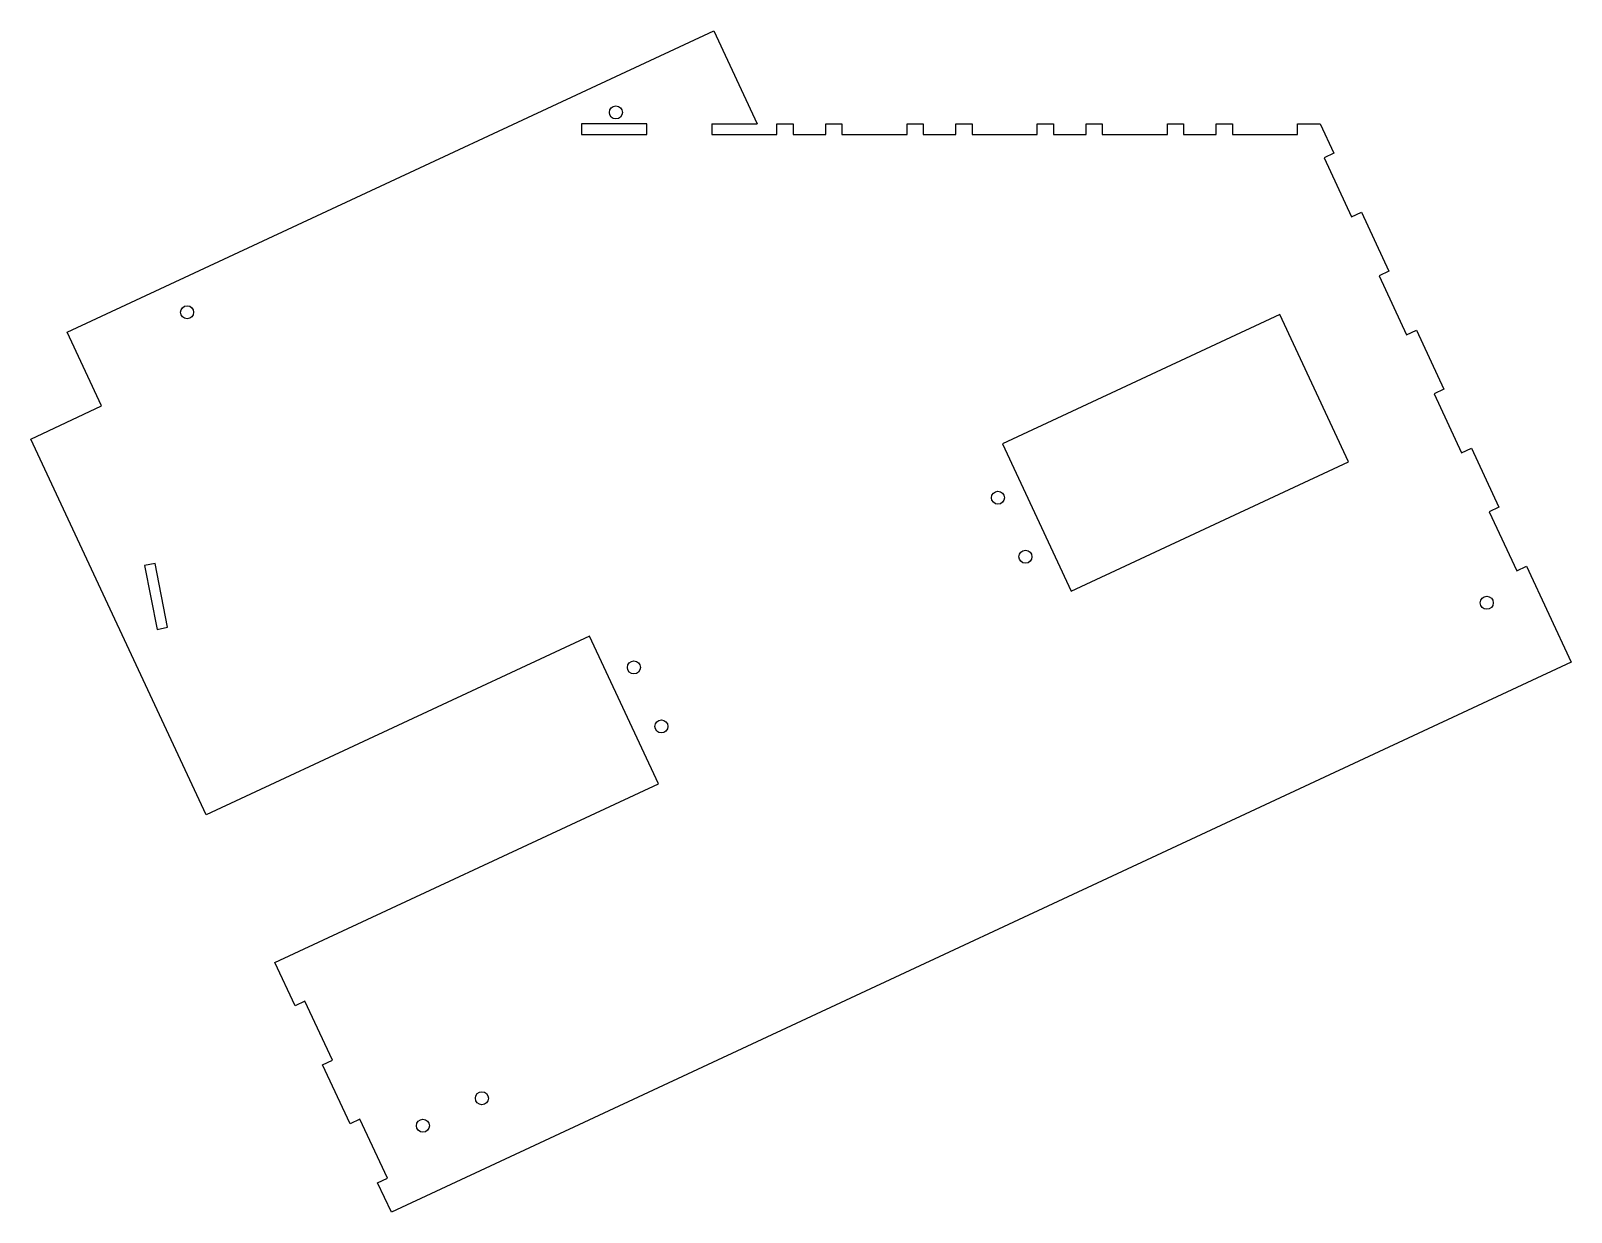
# Model space of a CAD drawing. Header units: millimetres. Extents: x -75 to 399, y -322 to 41.
import ezdxf

# ---------------------------------------------------------------- set-up
doc = ezdxf.new("R2010")
doc.units = ezdxf.units.MM

msp = doc.modelspace()

# ---------------------------------------------------------------- linework, layer by layer
at = {"color": 7, "linetype": 'Continuous', "lineweight": 25}
for p, q in [((-63.45, -51.44), (135.26, 41.22)), ((135.26, 41.22), (148.59, 12.63)), ((94.62, 12.63), (94.62, 9.33)), ((114.62, 12.63), (94.62, 12.63)), ((114.62, 9.33), (114.62, 12.63)), ((134.62, 12.63), (134.62, 9.33)), ((134.62, 12.63), (148.59, 12.63)), ((154.62, 12.63), (159.62, 12.63)), ((154.62, 9.33), (154.62, 12.63)), ((159.62, 12.63), (159.62, 9.33)), ((169.62, 12.63), (174.62, 12.63)), ((169.62, 9.33), (169.62, 12.63)), ((174.62, 12.63), (174.62, 9.33)), ((194.62, 12.63), (199.62, 12.63)), ((194.62, 9.33), (194.62, 12.63)), ((199.62, 12.63), (199.62, 9.33)), ((209.62, 12.63), (214.62, 12.63)), ((209.62, 9.33), (209.62, 12.63)), ((214.62, 12.63), (214.62, 9.33)), ((234.62, 12.63), (239.62, 12.63)), ((234.62, 9.33), (234.62, 12.63)), ((239.62, 12.63), (239.62, 9.33)), ((249.62, 12.63), (254.62, 12.63)), ((249.62, 9.33), (249.62, 12.63)), ((254.62, 12.63), (254.62, 9.33)), ((274.62, 12.63), (279.62, 12.63)), ((274.62, 9.33), (274.62, 12.63)), ((279.62, 12.63), (279.62, 9.33)), ((289.62, 12.63), (294.62, 12.63)), ((289.62, 9.33), (289.62, 12.63)), ((294.62, 12.63), (294.62, 9.33)), ((314.62, 12.63), (321.55, 12.63)), ((314.62, 9.33), (314.62, 12.63)), ((321.55, 12.63), (325.77, 3.57)), ((94.62, 9.33), (114.62, 9.33)), ((134.62, 9.33), (154.62, 9.33)), ((159.62, 9.33), (169.62, 9.33)), ((174.62, 9.33), (194.62, 9.33)), ((199.62, 9.33), (209.62, 9.33)), ((214.62, 9.33), (234.62, 9.33)), ((239.62, 9.33), (249.62, 9.33)), ((254.62, 9.33), (274.62, 9.33)), ((279.62, 9.33), (289.62, 9.33)), ((294.62, 9.33), (314.62, 9.33)), ((325.77, 3.57), (322.78, 2.18)), ((322.78, 2.18), (331.23, -15.95)), ((331.23, -15.95), (334.22, -14.55)), ((334.22, -14.55), (342.68, -32.68)), ((342.68, -32.68), (339.69, -34.08)), ((339.69, -34.08), (348.14, -52.2)), ((309.15, -45.96), (223.95, -85.69)), ((330.28, -91.27), (309.15, -45.96)), ((-52.88, -74.09), (-63.45, -51.44)), ((348.14, -52.2), (351.13, -50.81)), ((351.13, -50.81), (359.58, -68.93)), ((359.58, -68.93), (356.59, -70.33)), ((356.59, -70.33), (365.04, -88.45)), ((-74.63, -84.24), (-52.88, -74.09)), ((-20.75, -199.79), (-74.63, -84.24)), ((223.95, -85.69), (245.09, -131)), ((365.04, -88.45), (368.03, -87.06)), ((368.03, -87.06), (376.49, -105.19)), ((245.09, -131), (330.28, -91.27)), ((376.49, -105.19), (373.5, -106.58)), ((373.5, -106.58), (381.95, -124.71)), ((-36.45, -122.48), (-39.69, -123.11)), ((-32.59, -142.1), (-36.45, -122.48)), ((-39.69, -123.11), (-35.82, -142.74)), ((381.95, -124.71), (384.94, -123.31)), ((384.94, -123.31), (398.7, -152.82)), ((-35.82, -142.74), (-32.59, -142.1)), ((97.07, -144.85), (-20.75, -199.79)), ((118.2, -190.17), (97.07, -144.85)), ((398.7, -152.82), (36.18, -321.87)), ((0.38, -245.11), (118.2, -190.17)), ((6.59, -258.43), (0.38, -245.11)), ((9.59, -257.04), (6.59, -258.43)), ((18.04, -275.16), (9.59, -257.04)), ((15.05, -276.56), (18.04, -275.16)), ((23.5, -294.68), (15.05, -276.56)), ((26.49, -293.29), (23.5, -294.68)), ((34.94, -311.41), (26.49, -293.29)), ((31.95, -312.81), (34.94, -311.41)), ((36.18, -321.87), (31.95, -312.81))]:
    msp.add_line(p, q, dxfattribs=at)
for centre in [(105.14, 16.14), (-26.59, -45.29), (222.56, -102.28), (231.01, -120.41), (372.76, -134.58), (110.68, -154.45), (119.13, -172.57), (63.98, -286.84), (45.85, -295.29)]:
    msp.add_circle(centre, 2, dxfattribs=at)

doc.saveas('drawing.dxf')
